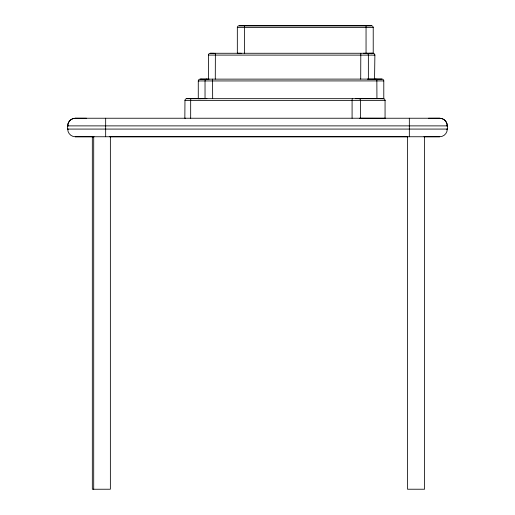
<?xml version="1.0" encoding="UTF-8"?>
<svg xmlns="http://www.w3.org/2000/svg" width="515" height="515" viewBox="0 0 515 515"><rect width="100%" height="100%" fill="white"/><g stroke="black" fill="none" stroke-linecap="round" stroke-linejoin="round"><path stroke-width="0.77" d="M201.738 79.542L201.796 79.149M215.373 53.283L215.283 79.091M360.803 53.283L360.706 79.091M237.331 53.335L237.331 27.54L373.221 27.54L373.221 53.335L368.952 53.315M237.331 53.264L241.213 53.264M206.901 98.661L198.275 98.706L198.275 80.952A1.815 1.809 0 0 1 200.09 79.143L381.982 79.098A1.815 1.809 0 0 1 383.791 80.913L383.791 98.668L380.038 98.687M374.199 79.136L381.976 79.098M371.418 25.821L239.16 25.821M208.807 79.098L208.446 79.098L208.453 55.092A1.815 1.809 0 0 1 210.262 53.277L373.221 53.264M208.446 55.092L374.881 55.131L374.566 79.13M375.203 79.143L375.223 79.143A1.815 1.809 0 0 1 376.362 79.548M372.982 53.315L373.072 53.315A1.815 1.809 0 0 1 374.881 55.131L374.199 55.131M359.586 118.218L385.111 118.263L384.705 118.263M447.297 125.911L446.666 125.911M67.703 129.085L446.666 129.078C447.979 129.619 447.979 125.345 446.666 125.879L68.334 125.879C67.014 125.345 67.014 129.645 68.334 129.111M447.297 129.111L446.666 129.111M447.284 129.085A7.622 7.622 0 0 1 439.707 136.745L423.954 136.758M363.339 53.27L373.066 53.315L370.62 53.335M209.013 79.136L200.129 79.136M198.964 80.952L198.301 80.952L383.797 80.913M355.524 98.655L383.797 98.668M382.632 98.693L383.308 98.693A1.815 1.777 89.9 0 1 385.059 100.509L385.059 118.263M384.705 100.509L385.13 100.509L184.962 100.483A1.815 1.777 89.9 0 1 186.739 98.668M185.355 118.231L184.846 118.231L184.962 100.483M86.52 118.263L75.293 118.238L439.707 118.238A7.622 7.622 0 0 1 447.284 125.885M428.48 118.263L439.707 118.238A7.622 7.622 0 0 1 447.284 125.911M94.02 136.752L75.293 136.752L439.707 136.752M109.682 136.758L407.732 136.758M237.737 27.604L237.331 27.604M367.362 79.091L374.881 79.13M383.424 98.668L186.636 98.668L200.496 98.687M68.334 125.911L67.703 125.911M210.262 53.277L214.337 53.303M371.373 53.322L371.437 53.843M376.845 79.104L376.935 98.661M212.573 79.104L212.663 98.661M424.56 136.726L424.56 489.224L407.519 489.224L407.519 136.726M409.335 118.231L409.335 136.726M368.36 79.091L368.36 55.092A1.815 1.809 0 0 0 366.551 53.277M366.049 25.756L366.049 53.264M360.597 118.218L360.597 100.47A1.815 1.777 89.9 0 0 358.82 98.655M352.086 118.218L352.086 100.464A1.815 0.348 -90 0 1 352.434 98.655M244.509 25.756L244.509 53.264M205.034 98.661L205.034 80.913A1.815 1.809 0 0 1 206.843 79.098M190.672 118.231L190.672 100.477A1.815 0.348 -90 0 1 191.026 98.661M110.365 136.726L110.365 489.224L92.327 489.25L92.327 136.752M105.665 118.231L105.665 136.726M93.704 136.726L93.704 489.224M237.331 27.54A1.79 1.79 0 0 1 239.127 25.756L371.424 25.756A1.79 1.79 0 0 1 373.221 27.54M67.716 125.911A7.622 7.622 0 0 1 75.293 118.244A7.622 7.622 0 0 0 67.716 125.885M75.293 136.771A7.622 7.622 0 0 1 67.716 129.111"/></g></svg>
